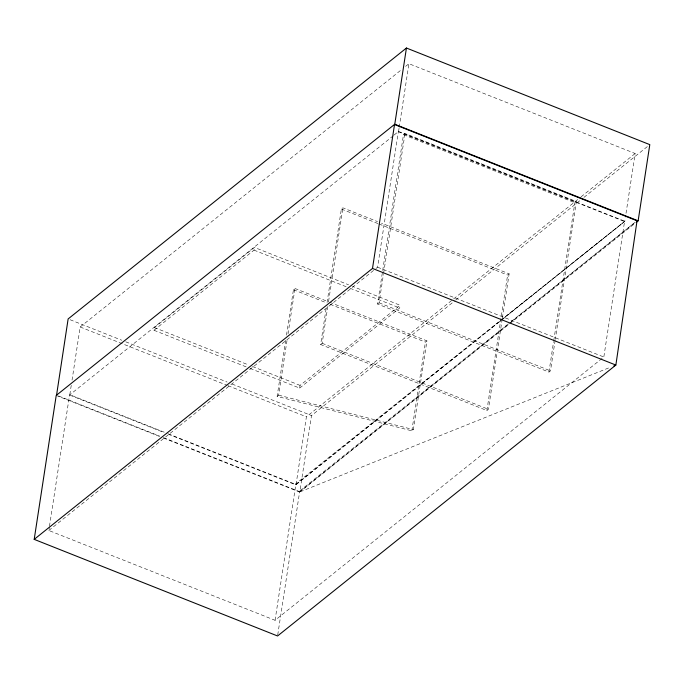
<?xml version="1.0" encoding="UTF-8"?>
<svg xmlns="http://www.w3.org/2000/svg" width="684" height="684" viewBox="0 0 684 684"><rect width="100%" height="100%" fill="white"/><g stroke="black" fill="none" stroke-linecap="round" stroke-linejoin="round"><path stroke-width="0.51" stroke-dasharray="3.42 2.56" d="M398.25 131.704L624.552 221.539L603.827 357.005L275.062 620.294L48.829 530.485L49.308 527.338M49.47 526.287L69.554 395.027L393.326 135.74M71.247 385.349L69.811 394.728L167.187 433.382M72.042 380.142L80.173 326.995L401.448 69.708M246.137 366.855L153.968 330.269L154.387 327.559L254.448 247.428L348.592 284.8M153.968 330.269L254.029 250.139L254.448 247.428M329.705 302.277L426.944 340.88L413.367 429.612L411.836 430.826L277.123 396.395L285.852 339.358M286.502 335.134L293.453 289.717L294.975 288.494L328.713 301.883M277.123 396.395L278.653 395.172L287.374 338.135M288.024 333.912L294.975 288.494M250.096 368.428L299.652 388.102L300.062 385.391L400.123 305.261L352.559 286.374M275.062 620.294L295.787 484.828L502.201 319.522M168.178 433.776L296.035 484.537L306.406 416.804L577.741 199.506M502.227 318.975L488.41 409.288L486.88 410.511L320.642 344.514L326.259 307.766M327.063 302.508L341.367 209.047L342.889 207.833L377.525 221.582M320.642 344.514L322.164 343.291L327.79 306.543M328.594 301.293L342.889 207.833M277.73 634.923L299.592 492.044L508.802 323.865M163.459 437.606L299.84 491.753L311.502 415.556L454.817 300.78M375.935 268.53L377.594 267.196L398.327 131.738M394.078 135.039L398.575 131.439L399.054 128.31M399.217 127.267L408.938 63.706L635.171 153.515L625.441 217.076M555.143 340.35L550.475 370.848L548.944 372.07L377.559 304.038L403.474 134.705L404.996 133.483L576.381 201.523L555.297 339.298M377.559 304.038L379.09 302.815L383.433 274.421M383.596 273.369L404.996 133.483M299.652 388.102L399.712 307.962L400.123 305.261M411.836 430.826L425.414 342.103L426.944 340.88M486.88 410.511L507.614 275.045L509.135 273.822L381.484 223.146M502.389 317.932L509.135 273.822M548.944 372.07L553.612 341.572M553.775 340.521L574.859 202.738L576.381 201.523M296.035 484.537L624.808 221.24L625.287 218.119M509.631 323.199L635.368 222.12L511.333 321.446M405.612 66.374L408.938 63.706M48.829 530.485L375.097 269.197M581.067 196.838L635.171 153.515M455.655 300.114L580.639 200.019M583.974 197.351L649.8 144.632M503.039 318.855L624.552 221.539L295.257 484.221L295.787 484.828L168.786 434.408M508.007 324.113L299.062 491.445L299.592 492.044L610.906 367.043M299.84 491.753L508.964 324.284M509.794 323.609L635.641 222.83M278.653 395.172L413.367 429.612M398.575 131.439L624.808 221.24M403.474 134.705L574.859 202.738M341.367 209.047L377.978 223.582M378.97 223.976L507.614 275.045M377.594 267.196L603.827 357.005M254.029 250.139L346.198 286.724M350.157 288.297L399.712 307.962M379.09 302.815L550.475 370.848M293.453 289.717L326.191 302.713M330.158 304.286L425.414 342.103M322.164 343.291L488.41 409.288M154.387 327.559L248.531 364.931M252.499 366.504L300.062 385.391M70.127 319.736L121.778 340.239M125.753 341.812L227.071 382.031M232.038 384.006L311.502 415.556M80.173 326.995L227.028 385.289M228.02 385.682L306.406 416.804M69.554 395.027L163.818 432.442M58.533 395.959L159.5 436.041M56.225 395.438L159.534 436.452M163.502 438.025L299.592 492.044"/><path stroke-width="1.03" d="M34.2 539.368L372.498 268.444L394.523 124.514L637.035 220.787L615.865 365.059L277.567 635.975L34.2 539.368L56.225 395.438L394.771 124.223L406.433 48.025L649.8 144.632L638.138 220.829L636.471 222.163M406.433 48.025L68.135 318.941L56.558 395.172M613.881 365.854L615.865 365.059L372.498 268.444M394.771 124.223L638.138 220.829"/></g></svg>
